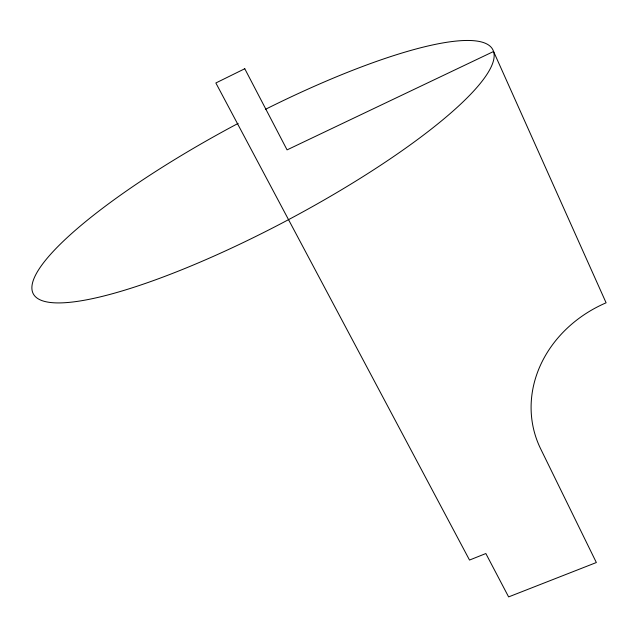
<?xml version="1.0" encoding="UTF-8"?>
<svg xmlns="http://www.w3.org/2000/svg" width="638" height="638" viewBox="0 0 638 638"><rect width="100%" height="100%" fill="white"/><g stroke="black" fill="none" stroke-linecap="round" stroke-linejoin="round"><path stroke-width="0.96" d="M265.4 109.345A260.184 54.326 -28 0 1 466.466 98.515A260.184 54.326 -28 0 1 71.225 302.165A260.184 54.326 -28 0 1 238.149 123.389M244.769 68.737L215.859 82.98L469.52 560.06L485.845 553.537L508.614 596.905L596.347 562.533L540.657 448.841A121.746 106.634 -16.8 0 1 606.1 302.803L493.565 51.495L287.068 149.882L244.769 68.737"/></g></svg>
